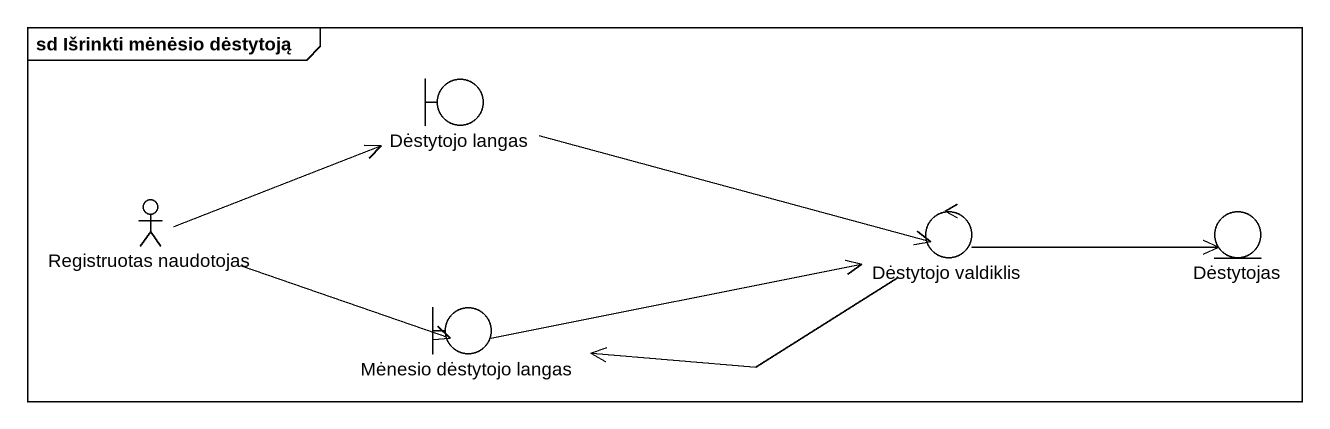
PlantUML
@startuml
mainframe sd Išrinkti mėnėsio dėstytoją
boundary "Dėstytojo langas" as Dėstytojo_langas
actor "Registruotas naudotojas" as Registruotas_naudotojas
control "Dėstytojo valdiklis" as Dėstytojo_valdiklis
entity Dėstytojas
boundary "Mėnesio dėstytojo langas" as Mėnesio_dėstytojo_langas
Dėstytojo_langas -right-> Dėstytojo_valdiklis
Registruotas_naudotojas -right-> Dėstytojo_langas
Registruotas_naudotojas -right-> Mėnesio_dėstytojo_langas
Dėstytojo_valdiklis -right-> Dėstytojas
Dėstytojo_valdiklis -left-> Mėnesio_dėstytojo_langas
Mėnesio_dėstytojo_langas -right-> Dėstytojo_valdiklis
@enduml
